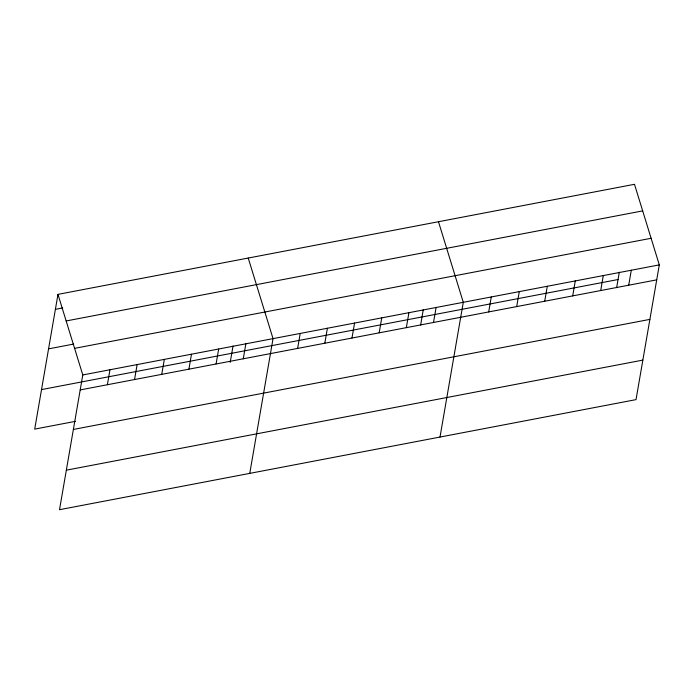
<?xml version="1.0" encoding="UTF-8"?>
<svg xmlns="http://www.w3.org/2000/svg" width="694" height="694" viewBox="0 0 694 694"><rect width="100%" height="100%" fill="white"/><g stroke="black" fill="none" stroke-linecap="round" stroke-linejoin="round"><path stroke-width="1.04" d="M57.975 294.369L82.786 374.951L59.511 509.7L636.025 399.631L659.3 264.882L634.49 184.3L57.975 294.369L34.7 429.118L75.464 421.336M107.379 384.736L109.964 369.763M134.549 379.549L137.143 364.567M161.728 374.361L164.322 359.379M188.907 369.165L191.501 354.192M216.086 363.977L218.679 349.004M230.2 362.389L233.037 345.959M243.264 358.789L245.858 343.816M249.762 473.377L273.037 338.629L248.226 258.047M297.622 348.414L300.216 333.441M324.801 343.226L327.394 328.245M351.979 338.039L354.573 323.057M379.158 332.842L381.752 317.869M406.337 327.655L408.931 312.682M420.625 325.052L423.288 309.637M433.516 322.467L436.11 307.494M440.005 437.055L463.288 302.306L438.478 221.724M488.697 311.936L491.283 296.954M516.7 306.583L519.286 291.61M544.703 301.239L547.288 286.266M572.706 295.896L575.291 280.923M600.709 290.552L603.294 275.57M616.645 287.637L619.308 272.213M628.712 285.199L631.297 270.226M55.39 309.342L62.703 307.945M66.164 320.958L642.679 210.889M48.563 348.865L73.651 344.077M74.596 348.353L651.111 238.285M82.786 374.951L659.3 264.882M41.527 389.594L618.042 279.526M80.2 389.924L656.715 279.856M73.364 429.447L649.888 319.379M66.338 470.176L642.852 360.108"/></g></svg>
